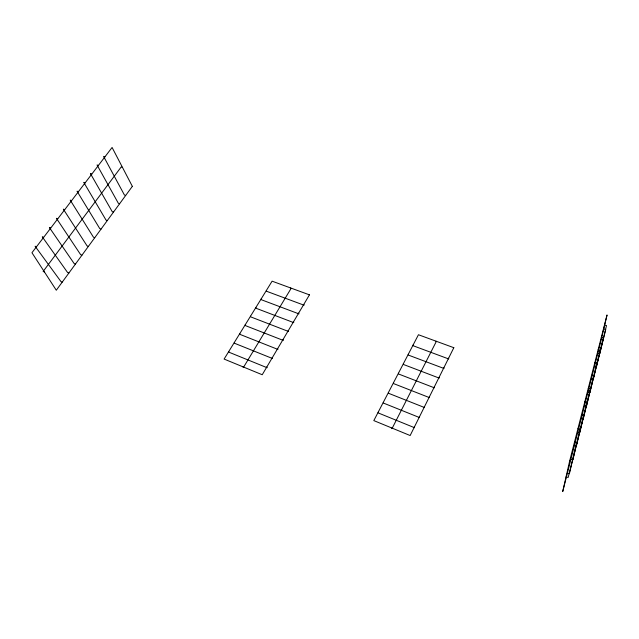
<?xml version="1.0" encoding="UTF-8"?>
<svg xmlns="http://www.w3.org/2000/svg" width="639" height="639" viewBox="0 0 639 639"><rect width="100%" height="100%" fill="white"/><g stroke="black" fill="none" stroke-linecap="round" stroke-linejoin="round"><path stroke-width="0.96" d="M604.454 325.083L606.507 325.531L599.797 353.639L597.856 353.199M603.743 329.013L605.732 329.452L568.143 477.477L566.05 476.902M601.307 337.376L603.376 337.831L596.538 366.49L594.597 366.035M598.12 349.845L600.197 350.316L593.256 379.454L591.307 378.991M594.877 362.489L596.97 362.976L589.941 392.546L587.984 392.066M591.594 375.317L593.703 375.812L586.602 405.757L584.629 405.27M588.263 388.328L590.38 388.839L583.223 419.088L581.25 418.585M584.885 401.532L587.017 402.059L579.813 432.547L577.832 432.036M581.458 414.927L583.599 415.47L576.37 446.134L574.389 445.607M577.976 428.521L580.132 429.081L572.903 459.848L570.907 459.313M574.445 442.324L576.61 442.891L569.397 473.691L567.392 473.148M104.908 156.89L103.574 156.379L124.397 194.967L125.667 195.47M122.504 167.458L121.202 166.955L43.148 271.447L44.482 272.03M98.374 165.469L97.04 164.95L118.327 203.25L119.605 203.761M91.776 174.135L90.434 173.608L112.2 211.613L113.478 212.124M85.115 182.89L83.765 182.363L106.01 220.056L107.288 220.575M78.373 191.74L77.031 191.205L99.764 228.586L101.042 229.113M71.568 200.678L70.218 200.135L93.446 237.197L94.732 237.732M64.699 209.712L63.341 209.161L87.072 245.887L88.366 246.43M57.75 218.842L56.392 218.282L80.642 254.673L81.928 255.217M50.721 228.067L49.363 227.5L74.14 263.54L75.434 264.099M43.628 237.388L42.262 236.813L67.574 272.494L68.868 273.061M36.455 246.814L35.089 246.231L60.937 281.543L62.239 282.118M228.754 351.53L229.121 352.273L267.118 367.729L266.798 366.994M242.996 366.834L243.355 367.561L290.889 288.764L290.617 287.957M234.281 342.56L234.641 343.311L272.549 358.535L272.238 357.792M239.753 333.678L240.104 334.437L277.925 349.429L277.63 348.678M245.176 324.884L245.52 325.65L283.253 340.411L282.957 339.652M250.544 316.161L250.879 316.944L288.524 331.481L288.245 330.714M255.864 307.527L256.191 308.317L293.748 322.639L293.477 321.864M261.135 298.98L261.447 299.771L298.924 313.877L298.661 313.094M266.359 290.505L266.663 291.304L304.052 305.202L303.797 304.404M378.144 412.267L378.304 412.962L414.495 427.691L414.391 427.004M383.296 402.362L383.448 403.073L419.527 417.563L419.432 416.868M391.843 428.01L391.979 428.689L436.07 341.953L435.998 341.17M388.392 392.554L388.536 393.281L424.512 407.538L424.424 406.827M393.432 382.849L393.568 383.584L429.44 397.618L429.36 396.899M398.432 373.248L398.552 373.991L434.32 387.801L434.248 387.074M403.369 363.735L403.489 364.486L439.153 378.088L439.089 377.337M408.265 354.318L408.377 355.084L443.929 368.463L443.873 367.713M413.113 344.996L413.217 345.771L448.666 358.942L448.618 358.175M569.653 461.023L562.719 491.543L600.604 342.36L607.05 314.947L569.653 461.023M453.826 347.696L410.15 435.534L373.815 420.598L418.441 334.74L453.826 347.696M309.444 294.851L262.23 374.734L224.105 359.07L272.102 281.176L309.444 294.851M132.345 186.356L56.296 290.234L31.95 252.732L112.089 147.457L132.345 186.356"/></g></svg>
